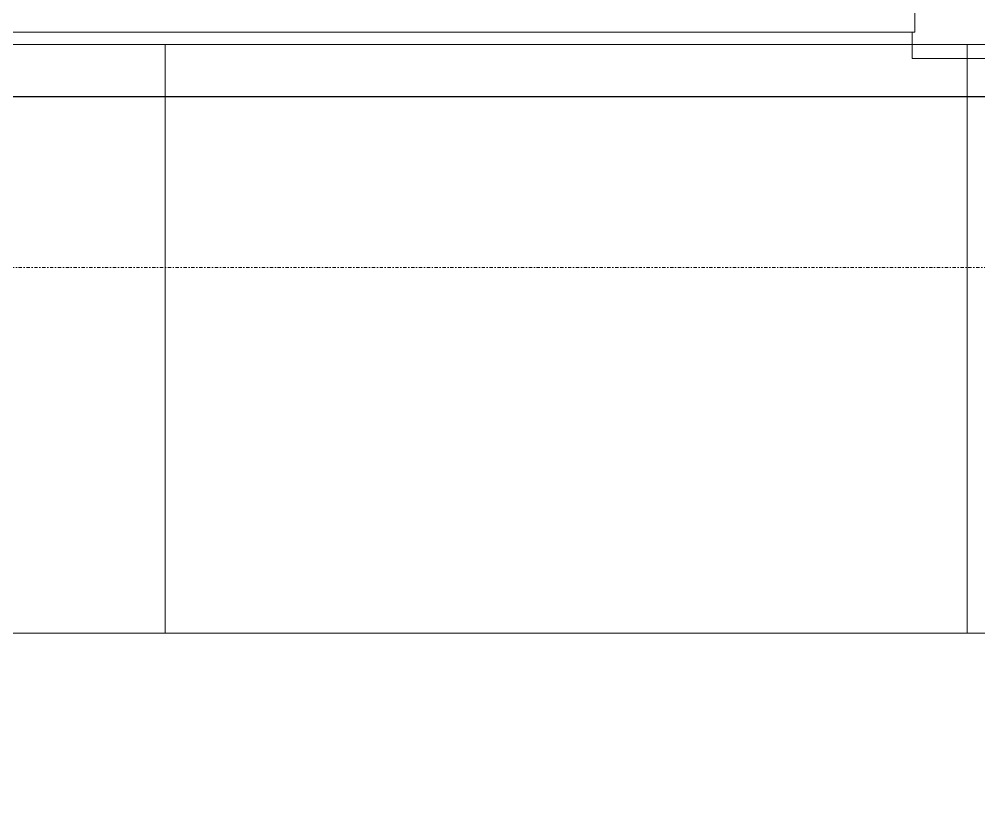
# Model space of a CAD drawing. Extents: x -1439 to 23780, y -1362 to 4476.
# Drawn here: x 2718.5 to 2791.9, y 2743 to 2804 of the extents above; entities that cross this region are included whole.
import ezdxf

# ---------------------------------------------------------------- set-up
doc = ezdxf.new("R2010")
doc.units = 0
doc.header["$MEASUREMENT"] = 0
doc.linetypes.add('Audi$0$DASHDOT2', pattern=[0.5, 0.25, -0.125, 0, -0.125])
doc.layers.get('0').update_dxf_attribs({"color": 9, "lineweight": 9})
for name, color, linetype, lineweight in [('Audi$0$05', 8, 'Continuous', 9), ('Audi$0$06D', 8, 'Continuous', 9), ('Audi$0$10', 8, 'Continuous', 9), ('Audi$0$14', 8, 'Continuous', 9), ('Audi$0$24', 8, 'Audi$0$DASHDOT2', 9), ('E-KABLO', 7, 'Continuous', 30)]:
    doc.layers.add(name, color=color, linetype=linetype, lineweight=lineweight)

# ---------------------------------------------------------------- blocks, each defined once
blk = doc.blocks.new('Audi$0$Group-41-1')
for p, q in [((384804.56453, 69162.035), (384804.56453, 69161.585)), ((384805.17787, 69162.035), (384804.56453, 69162.035)), ((384805.17787, 69161.585), (384805.17787, 69162.035)), ((384804.56453, 69161.585), (384805.17787, 69161.585))]:
    blk.add_line(p, q)
at = {"flags": 128}
blk.add_lwpolyline([(384804.56453, 69162.035), (384805.17787, 69162.035), (384805.17787, 69161.585), (384804.56453, 69161.585)], close=True, dxfattribs=at)
blk = doc.blocks.new('Audi$0$Group-42-1')
at = {"layer": 'Audi$0$05', "color": 7}
for p in [(-1.22667, 0), (-0.61333, 0), (0, 0)]:
    blk.add_blockref('Audi$0$Group-41-1', p, dxfattribs=at)
blk = doc.blocks.new('Audi$0$P-AKS_AUDI')
at = {"layer": 'Audi$0$24'}
blk.add_lwpolyline([(-3840, 0), (360, 0)], dxfattribs=at)
blk = doc.blocks.new('Audi$0$fsdfsfsfsfd')
at = {"layer": 'Audi$0$06D', "elevation": 0}
blk.add_lwpolyline([(52591.75, -74474.977), (52589.75, -74474.977), (52589.75, -74595.977), (52591.75, -74595.977)], dxfattribs=at)
blk = doc.blocks.new('Audi$0$p-zemin kat')
at = {"layer": 'Audi$0$14'}
blk.add_lwpolyline([(2527.825, 2820), (2527.825, 2803), (2580.5, 2803), (2580.5, 2743), (2664.5, 2743), (2664.5, 2803), (2664.5, 2803), (2785, 2803), (2787, 2803), (2787, 2819.3)], dxfattribs=at)
at = {"xscale": -1, "rotation": 270}
blk.add_blockref('Audi$0$fsdfsfsfsfd', (77382.795, -49788.75), dxfattribs=at)
at = {"layer": 'Audi$0$24'}
blk.add_blockref('Audi$0$P-AKS_AUDI', (4722.5, 2785), dxfattribs=at)

msp = doc.modelspace()

# ---------------------------------------------------------------- linework, layer by layer
at = {"layer": 'E-KABLO', "color": 6}
msp.add_line((2243.677, 2798.09), (3974.371, 2798.09), dxfattribs=at)

# ---------------------------------------------------------------- block references
at = {"layer": 'Audi$0$05', "color": 7, "xscale": 100, "yscale": 100, "zscale": 100}
msp.add_blockref('Audi$0$Group-42-1', (-38477665.43, -6913401.445), dxfattribs=at)
at = {"layer": 'Audi$0$10'}
msp.add_blockref('Audi$0$p-zemin kat', (0, 0), dxfattribs=at)

doc.saveas('drawing.dxf')
